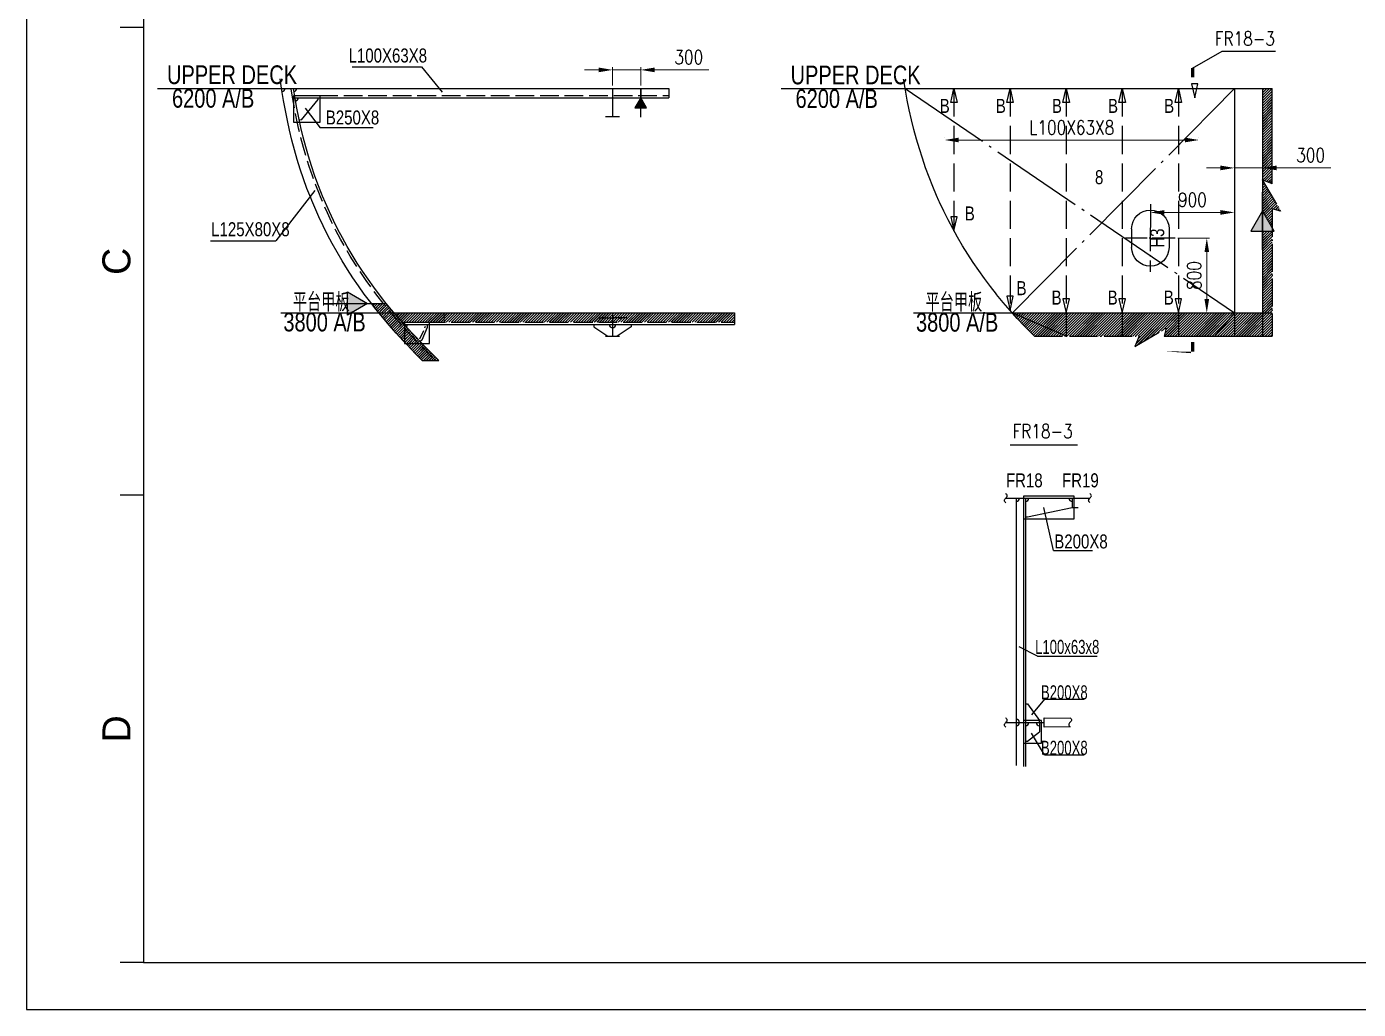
# Model space of a CAD drawing. Header units: millimetres. Extents: x -297547 to -267847, y -53178 to -32178.
# Drawn here: x -297547 to -283305, y -53178 to -42667 of the extents above; entities that cross this region are included whole.
import ezdxf
from ezdxf.enums import TextEntityAlignment as Align

# ---------------------------------------------------------------- set-up
doc = ezdxf.new("R2010")
doc.units = ezdxf.units.MM
doc.header["$LTSCALE"] = 50
for name, pattern in [('CEN10', [12, 10, -0.85, 0.3, -0.85]), ('CEN6', [7.449999999999999, 6, -0.6, 0.25, -0.6]), ('DA4', [5.25, 4, -1.25]), ('DASHED', [8, 6, -2]), ('JNRD_Dash', [5.25, 4.2, -1.05])]:
    doc.linetypes.add(name, pattern=pattern)
for name, color, linetype in [('11', 7, 'Continuous'), ('200-CO0-ShellPlate', 4, 'Continuous'), ('200-DO3', 2, 'JNRD_Dash'), ('Block Seam', 6, 'Continuous'), ('Braket', 30, 'Continuous'), ('jg0', 7, 'Continuous'), ('Plate_Visible', 3, 'Continuous'), ('Qblue', 5, 'DA4'), ('Qgreen', 3, 'Continuous'), ('qwhite', 7, 'Continuous'), ('Stiffener_Invisible', 2, 'DASHED'), ('T', 3, 'Continuous'), ('TEXT', 4, 'Continuous')]:
    doc.layers.add(name, color=color, linetype=linetype)
doc.styles.add('HZDXF', font='short.shx', dxfattribs={"bigfont": 'hzdxf.shx'})
doc.styles.add('JNRD_E1', font='romans.shx', dxfattribs={"width": 0.8})
doc.styles.add('MARIC', font='short.shx', dxfattribs={"width": 0.7, "bigfont": 'hzdx.shx'})
doc.styles.add('ST', font='short.shx', dxfattribs={"width": 0.8, "height": 150, "bigfont": 'js64f.shx'})
doc.styles.add('ST_DIM', font='short.shx', dxfattribs={"width": 0.7, "bigfont": 'js64f.shx'})
doc.dimstyles.new('Jnrd_D150', dxfattribs={"dimtxt": 150, "dimasz": 150, "dimexe": 30, "dimexo": 30, "dimgap": 60, "dimtad": 1, "dimdec": 0, "dimrnd": 0.5, "dimtxsty": 'JNRD_E1', "dimcen": 0, "dimclrd": 1, "dimclre": 1, "dimclrt": 2, "dimazin": 3, "dimtfac": 1, "dimtdec": 0, "dimtmove": 0, "dimatfit": 3, "dimlwd": 5, "dimlwe": 5})
doc.dimstyles.new('SCALE-50-t3', dxfattribs={"dimscale": 50, "dimtxt": 3, "dimasz": 1.5, "dimexe": 1, "dimexo": 0.5, "dimgap": 0.502, "dimtad": 1, "dimdec": 0, "dimtxsty": 'ST_DIM', "dimcen": 0, "dimclrd": 4, "dimclre": 4, "dimclrt": 4, "dimazin": 3, "dimtfac": 1, "dimtdec": 0, "dimtmove": 2, "dimatfit": 3})
pattern_1 = [(45, (0, 0), (-14.14213562373095, 14.14213562373095), []), (45, (1, 0), (-14.14213562373095, 14.14213562373095), [])]

# ---------------------------------------------------------------- blocks, each defined once
blk = doc.blocks.new('$DrawRange420594')
for points in [[(0, -200), (-5, -200)], [(0, -300), (-5, -300)], [(0, -400), (-5, -400)]]:
    blk.add_lwpolyline(points)
at = {"color": 2, "style": 'HZDXF'}
for s, p in [('C', (-1, -250)), ('D', (-1, -350))]:
    blk.add_text(s, height=6, rotation=90, dxfattribs=at).set_placement(p, align=Align.BOTTOM_CENTER)
blk = doc.blocks.new('400x600')
for p, q in [((-200, 100), (-200, -100)), ((200.0000000000073, 100), (200.0000000000073, -100))]:
    blk.add_line(p, q)
for centre, start, end in [((0, 100), 0, 180), ((0, -100), 180, 0)]:
    blk.add_arc(centre, 200, start, end)
at = {"layer": 'jg0', "color": 7, "linetype": 'CEN10'}
blk.add_line((0, 361.4332231291919), (0, -361.4332231291919), dxfattribs=at)
at = {"layer": 'jg0', "color": 7, "linetype": 'CEN10', "ltscale": 0.5}
blk.add_line((-264.7993757992954, 0), (264.7993757993027, 0), dxfattribs=at)
blk = doc.blocks.new('L100')
at = {"color": 3}
blk.add_lwpolyline([(0, 0), (0, -100), (63, -100)], dxfattribs=at)
blk = doc.blocks.new('plt & sti_mark_q')
at = {"layer": 'qwhite'}
blk.add_line((-637.5, -4.3656e-12), (637.5, -5.38421e-11), dxfattribs=at)
at = {"layer": 'qwhite', "style": 'MARIC', "width": 0.7}
for tag, p in [('PLT', (0, 200)), ('STI', (0, -200))]:
    blk.add_attdef(tag, text='', height=300, dxfattribs=at).set_placement(p, align=Align.MIDDLE)
blk = doc.blocks.new('S')
at = {"color": 0, "lineweight": -2}
blk.add_open_spline([(3.76250827685e-05, -49.99995819421021), (-7.49996237491723, -41.66662486087687), (-22.49996237491723, -24.9999581942102), (3.76250827658e-05, 4.18057898059e-05), (22.50003762508277, 25.0000418057898), (7.500037625082767, 41.66670847245646), (3.76250827685e-05, 50.00004180578978)], degree=3, dxfattribs=at)
blk = doc.blocks.new('bktaxbbb')
at = {"layer": 'qwhite'}
blk.add_line((-212.5, 0), (212.5, 0), dxfattribs=at)
at = {"layer": 'qwhite', "style": 'MARIC', "width": 0.85}
for tag, p in [('PLT', (0, 100)), ('STI', (0, -100))]:
    blk.add_attdef(tag, text='', height=150, dxfattribs=at).set_placement(p, align=Align.MIDDLE)
blk = doc.blocks.new('*D735')
at = {"color": 1, "lineweight": 5}
for p, q in [((-285234.8857951534, -44929.50588852858), (-284896.0505217631, -44929.50588852858)), ((-284926.050521763, -45079.50588852858), (-284926.050521763, -45579.99999999997)), ((-284930.7322889312, -45729.99999999997), (-284896.0505217631, -45729.99999999997))]:
    blk.add_line(p, q, dxfattribs=at)
at = {"color": 1}
for points in [[(-284901.0505217631, -45079.50588852858), (-284951.0505217631, -45079.50588852858), (-284926.050521763, -44929.50588852858)], [(-284951.0505217631, -45579.99999999997), (-284901.0505217631, -45579.99999999997), (-284926.050521763, -45729.99999999997)]]:
    blk.add_solid(points, dxfattribs=at)
at = {"layer": 'Defpoints', "color": 0}
for p in [(-285264.8857951534, -44929.50588852858), (-284960.7322889312, -45729.99999999997), (-284926.050521763, -45729.99999999997)]:
    blk.add_point(p, dxfattribs=at)
at = {"color": 2, "insert": (-285061.0505217631, -45329.75294426425), "char_height": 150, "attachment_point": 5, "rotation": 90, "style": 'JNRD_E1'}
blk.add_mtext('\\A1;800', dxfattribs=at)
blk = doc.blocks.new('*D736')
at = {"color": 1, "lineweight": 5}
for p, q in [((-285529.5777335314, -44718.46978576166), (-285529.5777335314, -44624.57508985727)), ((-285379.5777335314, -44654.57508985727), (-284779.9999999999, -44654.57508985727)), ((-284629.9999999999, -44718.46978576166), (-284629.9999999999, -44624.57508985727))]:
    blk.add_line(p, q, dxfattribs=at)
at = {"color": 1}
for points in [[(-285379.5777335314, -44629.57508985726), (-285379.5777335314, -44679.57508985726), (-285529.5777335314, -44654.57508985727)], [(-284779.9999999999, -44679.57508985726), (-284779.9999999999, -44629.57508985726), (-284629.9999999999, -44654.57508985727)]]:
    blk.add_solid(points, dxfattribs=at)
at = {"layer": 'Defpoints', "color": 0}
for p in [(-284629.9999999999, -44654.57508985727), (-285529.5777335314, -44748.46978576167), (-284629.9999999999, -44748.46978576167)]:
    blk.add_point(p, dxfattribs=at)
at = {"color": 2, "insert": (-285079.7888667657, -44519.57508985726), "char_height": 150, "attachment_point": 5, "style": 'JNRD_E1'}
blk.add_mtext('\\A1;900', dxfattribs=at)
blk = doc.blocks.new('*D737')
at = {"color": 1, "lineweight": 5}
for p, q in [((-284629.9999999999, -44148.57141160291), (-284629.9999999999, -44148.57141160291)), ((-284329.7348831629, -44148.57141160291), (-284329.7348831629, -44148.57141160291)), ((-284779.9999999999, -44178.5714116029), (-284929.9999999999, -44178.5714116029)), ((-284629.9999999999, -44178.5714116029), (-284329.7348831629, -44178.5714116029)), ((-284179.7348831629, -44178.5714116029), (-283601.1634545915, -44178.5714116029))]:
    blk.add_line(p, q, dxfattribs=at)
at = {"color": 1}
for points in [[(-284779.9999999999, -44203.57141160288), (-284779.9999999999, -44153.57141160288), (-284629.9999999999, -44178.5714116029)], [(-284179.7348831629, -44153.57141160288), (-284179.7348831629, -44203.57141160288), (-284329.7348831629, -44178.5714116029)]]:
    blk.add_solid(points, dxfattribs=at)
at = {"layer": 'Defpoints', "color": 0}
for p in [(-284629.9999999999, -44178.5714116029), (-284329.7348831629, -44178.5714116029), (-284329.7348831629, -44178.5714116029)]:
    blk.add_point(p, dxfattribs=at)
at = {"color": 2, "insert": (-283815.4491688774, -44043.57141160288), "char_height": 150, "attachment_point": 5, "style": 'JNRD_E1'}
blk.add_mtext('\\A1;300', dxfattribs=at)
blk = doc.blocks.new('block')
at = {"layer": 'Block Seam'}
blk.add_hatch(color=256, dxfattribs=at).paths.add_polyline_path([(-535741.4065536438, 650516), (-535616.4065536439, 650732.5063509461), (-535491.4065536438, 650516)])
blk.add_line((-535616.4065536439, 650316), (-535616.4065536439, 650932.5063509461), dxfattribs=at)
blk.add_lwpolyline([(-535616.4065536439, 650732.5063509461), (-535741.4065536438, 650516), (-535491.4065536438, 650516), (-535616.4065536439, 650732.5063509461)], dxfattribs=at)
blk = doc.blocks.new('*U734')
at = {"layer": 'T'}
for p, q in [((0, 0), (0, -300)), ((-75, -300), (75, -300))]:
    blk.add_line(p, q, dxfattribs=at)
blk = doc.blocks.new('*D738')
at = {"color": 1, "lineweight": 5}
for p, q in [((-291430.2943477393, -43130), (-291580.2943477393, -43130)), ((-291280.2943477393, -43297.42855146196), (-291280.2943477393, -43100)), ((-291280.2943477393, -43130), (-290980.2049030531, -43130)), ((-290980.2049030531, -43297.39944279438), (-290980.2049030531, -43100)), ((-290830.2049030531, -43130), (-290251.6334744817, -43130))]:
    blk.add_line(p, q, dxfattribs=at)
at = {"color": 1}
for points in [[(-291430.2943477393, -43155), (-291430.2943477393, -43105), (-291280.2943477393, -43130)], [(-290830.2049030531, -43105), (-290830.2049030531, -43155), (-290980.2049030531, -43130)]]:
    blk.add_solid(points, dxfattribs=at)
at = {"layer": 'Defpoints', "color": 0}
for p in [(-290980.2049030531, -43130), (-291280.2943477393, -43327.42855146197), (-290980.2049030531, -43327.39944279438)]:
    blk.add_point(p, dxfattribs=at)
at = {"color": 2, "insert": (-290465.9191887674, -42995), "char_height": 150, "attachment_point": 5, "style": 'JNRD_E1'}
blk.add_mtext('\\A1;300', dxfattribs=at)
blk = doc.blocks.new('*D739')
at = {"color": 1, "lineweight": 5}
for p, q in [((-287730, -43849.99999999998), (-287730, -43849.99999999998)), ((-285010, -43849.99999999998), (-285010, -43849.99999999998)), ((-287580, -43879.99999999999), (-285160, -43879.99999999999))]:
    blk.add_line(p, q, dxfattribs=at)
at = {"color": 1}
for points in [[(-287580, -43855), (-287580, -43905), (-287730, -43879.99999999999)], [(-285160, -43905), (-285160, -43855), (-285010, -43879.99999999999)]]:
    blk.add_solid(points, dxfattribs=at)
at = {"layer": 'Defpoints', "color": 0}
for p in [(-287730, -43879.99999999999), (-285010, -43879.99999999999), (-285010, -43879.99999999999)]:
    blk.add_point(p, dxfattribs=at)
at = {"color": 2, "insert": (-286370, -43745), "char_height": 150, "attachment_point": 5, "style": 'JNRD_E1'}
blk.add_mtext('\\A1;L100X63X8', dxfattribs=at)
blk = doc.blocks.new('lx')
for points in [[(-150.7510751601075, 0), (0, 0)], [(150.7510751601075, 0), (0, 0)]]:
    blk.add_leader(points, dimstyle='SCALE-50-t3', override={"dimgap": 0.502, "dimtad": 0})

msp = doc.modelspace()

# ---------------------------------------------------------------- hatches: boundary and pattern name
h = msp.add_hatch()
h.set_pattern_fill('JIS_LC_20A', color=6, style=0)
h.set_pattern_definition(pattern_1)
h.paths.add_polyline_path([(-284329.7348831629, -44307.30504075063), (-284225.4061621467, -44350), (-284225.4061621467, -43329.99999999997), (-284329.7348831629, -43329.99999999997)])
h.paths.add_polyline_path([(-284329.7348831629, -44311.51448385813), (-284137.4050678282, -44640.99645009613), (-284225.4061621467, -44616.54353663021), (-284225.4061621467, -44824.08221571962), (-284329.7348831629, -44645.31048542912)])
h.paths.add_polyline_path([(-284329.7348831629, -45729.99999999997), (-284329.7348831629, -44857.70460853441), (-284225.4061621467, -44857.70460853441), (-284225.4061621467, -45729.99999999997)])
h.paths.add_polyline_path([(-284611.8674415814, -43857.4), (-284347.8674415815, -43857.4), (-284347.8674415815, -44082.4), (-284611.8674415814, -44082.4)], flags=9)
h = msp.add_hatch()
h.set_pattern_fill('JIS_LC_20A', color=6, style=0)
h.set_pattern_definition(pattern_1)
h.paths.add_polyline_path([(-287004.6743622438, -45729.99999999997), (-287004.6303769398, -45729.99999999997), (-286429.7471368313, -45975.57937073238), (-286429.7471616051, -45979.15017971454), (-286767.8943610199, -45979.15017971454), (-286796.6299999999, -45950.58001887568), (-286875.2499999999, -45869.86001887571), (-286952.4499999999, -45787.75001887573)])
h.paths.add_polyline_path([(-286429.7471368313, -45975.57937073238), (-286429.7454330383, -45729.99999999997), (-287004.6303769398, -45729.99999999997)])
h.paths.add_polyline_path([(-286429.7471368313, -45975.57937073238), (-286429.7454330383, -45729.99999999997), (-285829.9999999999, -45729.99999999997), (-285829.9999999999, -45979.15017971454), (-286421.3881357013, -45979.15017971454)])
h.paths.add_polyline_path([(-285829.9999999999, -45979.15017971454), (-285650, -45979.15017971454), (-285694.0161382851, -46086.70731273655), (-285359.0035499039, -45891.14908539609), (-285383.4564633699, -45979.15017971454), (-285229.9999999999, -45979.15017971454), (-285229.9999999999, -45729.99999999997), (-285829.9999999999, -45729.99999999997)])
h.paths.add_polyline_path([(-285229.9999999999, -45729.99999999997), (-284629.9999999999, -45729.99999999997), (-284629.9999999999, -45730.28366403042), (-284843.4835360946, -45979.15017971454), (-285229.9999999999, -45979.15017971454)])
h.paths.add_polyline_path([(-284629.9999999999, -45979.15017971454), (-284629.9999999999, -45730.28366403042), (-284843.4835360946, -45979.15017971454)], flags=17)
h.paths.add_polyline_path([(-284629.9999999999, -45730.28366403042), (-284629.7566663393, -45729.99999999997), (-284329.7348831629, -45729.99999999997), (-284329.7348831629, -45979.15017971454), (-284629.9999999999, -45979.15017971454)])
h.paths.add_polyline_path([(-284329.7348831629, -45979.15017971454), (-284225.4061621467, -45979.15017971454), (-284225.4061621467, -45729.99999999997), (-284329.7348831629, -45729.99999999997)])
h.paths.add_polyline_path([(-285087.7700713744, -45461.75294426427), (-285087.7700713744, -45197.75294426427), (-284862.7700713745, -45197.75294426427), (-284862.7700713745, -45461.75294426427)], flags=9)
h = msp.add_hatch()
h.set_pattern_fill('JIS_LC_20A', color=6, style=0)
h.set_pattern_definition(pattern_1)
h.paths.add_polyline_path([(-293794.0059373347, -45627.42855146197), (-293779.9409755596, -45645.07056455584), (-293714.2816921469, -45727.42855146199), (-293650.264431497, -45727.42855146199), (-293664.4267706324, -45710.7916937304), (-293732.591160902, -45627.42855146198)])
h.paths.add_polyline_path([(-293664.4267706324, -45710.7916937304), (-293650.264431497, -45727.42855146199), (-293617.4329635409, -45727.42855146199), (-293645.2297375275, -45694.7749785041), (-293700.2975769976, -45627.42855146198), (-293732.591160902, -45627.42855146198)])
h.paths.add_polyline_path([(-295192.5000000001, -45626.75), (-295192.5000000001, -45373.25), (-294967.5, -45373.25), (-294967.5, -45626.75)], flags=9)
h = msp.add_hatch()
h.set_pattern_fill('JIS_LC_20A', color=6, style=0)
h.set_pattern_definition(pattern_1)
h.paths.add_polyline_path([(-293812.3449030521, -45687.86855463583), (-293779.9974772072, -45727.42855146199), (-293714.2816921469, -45727.42855146199), (-293779.9409755596, -45645.07056455584), (-293794.0059373347, -45627.42855146198), (-293859.6526006238, -45627.42855146197)])
h.paths.add_polyline_path([(-295192.5000000001, -45626.75), (-295192.5000000001, -45373.25), (-294967.5, -45373.25), (-294967.5, -45626.75)], flags=9)
h = msp.add_hatch()
h.set_pattern_fill('JIS_LC_20A', color=6, style=0)
h.set_pattern_definition(pattern_1)
h.paths.add_polyline_path([(-293741.2149030521, -45774.85855463589), (-293668.4149030521, -45860.37855463585), (-293594.1149030521, -45944.53855463589), (-293518.4549030522, -46027.42855463588), (-293476.7649030522, -46072.32855463585), (-293387.0049030522, -46166.64855463588), (-293316.5478814531, -46238.21683703555), (-293174.4638820707, -46238.21683703556), (-293225.0627123234, -46188.60394588021), (-293315.1488199881, -46097.0969839436), (-293403.9012712352, -46003.83571832829), (-293444.883538957, -45959.69794378504), (-293519.6978056381, -45877.73449460192), (-293592.8527416108, -45794.87151463606), (-293650.264431497, -45727.42855146199), (-293779.9974772074, -45727.42855146199)])
h.paths.add_polyline_path([(-293592.8527416108, -45794.87151463606), (-293519.6978056381, -45877.73449460192), (-293444.883538957, -45959.69794378504), (-293403.9012712352, -46003.83571832829), (-293315.1488199881, -46097.0969839436), (-293225.0627123234, -46188.60394588021), (-293174.4638820707, -46238.21683703556), (-293138.7555129477, -46238.21683703556), (-293207.402164642, -46170.90779369071), (-293297.1847992215, -46079.70909127106), (-293385.6853632816, -45986.71250925066), (-293426.4906979319, -45942.76529107379), (-293501.0935312851, -45861.03347959278), (-293573.9622012503, -45778.49475463631), (-293617.4329635409, -45727.42855146199), (-293650.264431497, -45727.42855146199)])
h.paths.add_polyline_path([(-293594.7457353709, -45754.07981180673, 0.2198344483571932), (-293582.4329635409, -45727.42855146199), (-293080.0221034839, -45727.42855146199), (-293080.022797269, -45827.42855146199), (-293530.7613801458, -45827.42855146203), (-293573.9622012503, -45778.49475463631)])
h.paths.add_polyline_path([(-293080.022797269, -45827.42855146199), (-291280.2015014563, -45827.42855146196), (-291280.2015014563, -45727.42855146199), (-293080.0221034839, -45727.42855146199)])
h.paths.add_polyline_path([(-291280.2015014563, -45827.42855146196), (-289976.787647974, -45827.42855146193), (-289976.787647974, -45727.42855146199), (-291280.2015014563, -45727.42855146218)])
h.paths.add_polyline_path([(-295192.5000000001, -45626.75), (-295192.5000000001, -45373.25), (-294967.5, -45373.25), (-294967.5, -45626.75)], flags=9)

# ---------------------------------------------------------------- linework, layer by layer
for p, q in [((-285077.5, -43109.99999999999), (-284760, -42930)), ((-284760, -42930), (-284190, -42930)), ((-296146.2810089143, -43327.42855146198), (-294820, -43327.42855146198)), ((-294677.4299129236, -43427.42855146198), (-290680.2049030531, -43427.42855146198)), ((-294427.5402159839, -43445.96081810546), (-294428.0229785212, -43427.42855146198)), ((-290680.2049030531, -43327.42855146195), (-290680.2049030531, -43427.42855146198)), ((-289477.8312069599, -43329.99999999997), (-288151.5501980456, -43329.99999999997)), ((-294607.4598740898, -43664.12280758243), (-294427.5402159839, -43445.96081810546)), ((-294570, -43540), (-294408.1328081654, -43749.64607349296)), ((-294607.4598740898, -43664.12280758243), (-294630.9833834502, -43668.05191968087)), ((-293841.6356770328, -43749.64607349295), (-294410.0019116906, -43749.64607349295)), ((-294465.247887325, -44421.3074395313), (-294881.1711274661, -44960.0001368075)), ((-295580, -44960.0001368075), (-294881.1711274661, -44960.0001368075)), ((-294828.0032478081, -45727.40389216169), (-293770.1720408481, -45727.40389216169)), ((-293508.6903250127, -45852.42855146198), (-289976.787647974, -45852.42855146201)), ((-293258.6903250129, -45882.42855146193), (-293258.6903250129, -45852.42855146193)), ((-291480.2015014562, -45852.42855146201), (-291480.2015014562, -45877.42855146201)), ((-291080.2015014562, -45852.42855146201), (-291080.2015014562, -45877.42855146201)), ((-288062.5193095075, -45729.97534069969), (-287004.6881025476, -45729.97534069969)), ((-293318.3743579324, -46017.29162396233), (-293258.6903250129, -45882.42855146193)), ((-291480.2015014562, -45877.42855146201), (-291330.2015014562, -45977.42855146221)), ((-291080.2015014562, -45877.42855146201), (-291230.2015014563, -45977.42855146221)), ((-285359.0035499039, -45891.14908539609), (-285383.4564633699, -45979.15017971454)), ((-293318.3743579324, -46017.29162396233), (-293340.5787335495, -46037.46501493795)), ((-286885, -47709.99999999999), (-286885.0000000001, -50579.04255319148)), ((-286865, -47709.99999999999), (-286865, -50581.38297872339)), ((-286845, -47910), (-286364.6724895735, -47810.00453472332)), ((-286563.6151779634, -48268.94713621671), (-286668.3117275142, -47809.95634519253)), ((-286865, -47910), (-286845, -47910)), ((-286737.3173696056, -49401.07963894391), (-286933.5479149415, -49299.42695732033)), ((-286845, -50310), (-286714.6724895734, -50210.00453472331)), ((-286865, -50310), (-286845, -50310))]:
    msp.add_line(p, q)
at = {"color": 6}
for p, q in [((-284225.4061621467, -44350), (-284225.4061621467, -43329.99999999997)), ((-289976.787647974, -45727.42855146199), (-289976.787647974, -45852.42855146201)), ((-285383.4564633699, -45979.15017971454), (-284225.4061621467, -45979.15017971454))]:
    msp.add_line(p, q, dxfattribs=at)
at = {"linetype": 'CEN6'}
for p, q in [((-284332.9632951687, -44305.98386171495), (-284137.4050678282, -44640.99645009613)), ((-284225.4061621467, -44350), (-284332.9632951687, -44305.98386171495)), ((-284137.4050678282, -44640.99645009613), (-284225.4061621467, -44616.54353663021)), ((-285694.0161382851, -46086.70731273655), (-285359.0035499039, -45891.14908539609)), ((-285650, -45979.15017971454), (-285694.0161382851, -46086.70731273655))]:
    msp.add_line(p, q, dxfattribs=at)
at = {"color": 0, "linetype": 'CEN6'}
for p, q in [((-284225.4061621467, -44616.54353663021), (-284225.4061621467, -45979.15017971454)), ((-286767.8943610199, -45979.15017971454), (-285650, -45979.15017971454))]:
    msp.add_line(p, q, dxfattribs=at)
at = {"color": 1}
for p, q in [((-291280.2015014563, -45727.42855146218), (-291280.2015014563, -45977.42855146218)), ((-291355.2049030531, -45977.42855146218), (-291205.2049030531, -45977.42855146218))]:
    msp.add_line(p, q, dxfattribs=at)
at = {"color": 0}
for p, q in [((-293316.5478814531, -46238.21683703555), (-293138.7555129477, -46238.21683703556)), ((-286563.6151779634, -48268.94713621671), (-286150, -48268.94713621671)), ((-286865, -49910), (-286845, -49910)), ((-286845, -49910), (-286714.6724895734, -50090.00453472332)), ((-286662.1949971408, -49861.85985538113), (-286800.8540953873, -50027.93071507629)), ((-286714.6724895734, -50110.0045347233), (-286714.6724895734, -50090.00453472332)), ((-286662.1949971408, -50455.35665049253), (-286800.8540953873, -50224.64139180575))]:
    msp.add_line(p, q, dxfattribs=at)
at = {"color": 3}
msp.add_line((-286714.6724895734, -50110.0045347233), (-286714.6724895734, -50210.00453472331), dxfattribs=at)
at = {"color": 7, "linetype": 'Continuous'}
msp.add_lwpolyline([(-297546.9637619078, -53177.77252853836), (-267846.9637619079, -53177.77252853836), (-267846.9637619079, -32177.77252853831), (-297546.9637619078, -32177.77252853831)], close=True, dxfattribs=at)
at = {"color": 1, "linetype": 'Continuous'}
msp.add_lwpolyline([(-296296.9637619078, -52677.77252853836), (-268346.9637619078, -52677.77252853836), (-268346.9637619078, -32677.77252853831), (-296296.9637619078, -32677.77252853831)], close=True, dxfattribs=at)
for points in [[(-294066.7885031166, -43096.70712182255), (-293324.9925721925, -43096.70712182255), (-293103.0053513951, -43368.21671679185)], [(-293138.7555129477, -46238.21683703556), (-293207.402164642, -46170.90779369071), (-293297.1847992215, -46079.70909127106), (-293385.6853632816, -45986.71250925066), (-293426.4906979319, -45942.76529107379), (-293501.0935312851, -45861.03347959278), (-293573.9622012503, -45778.49475463631), (-293645.2297375275, -45694.7749785041), (-293714.7332298831, -45609.77415184845), (-293782.4254236304, -45523.29105047308), (-293834.763774524, -45453.49687414702), (-293895.2334778792, -45369.18805944801), (-293953.7739326786, -45283.52859781962), (-294010.4009449548, -45196.49997658003), (-294065.0858523488, -45108.14933841015), (-294117.8056653786, -45018.52078831748), (-294168.5233074377, -44927.65938772308), (-294217.2191666893, -44835.62314264284), (-294263.8630120852, -44742.4523049087), (-294308.4298894984, -44648.21629013782), (-294350.9387983125, -44552.80285498375), (-294381.9012952653, -44479.41714510268), (-294393.2956359422, -44451.63277528257), (-294431.7958088774, -44353.20981226278), (-294467.7056188405, -44254.32659977119), (-294501.2818851024, -44154.54155578934), (-294532.5802308554, -44053.89799531691), (-294561.6687277781, -43952.44893785258), (-294588.6173772029, -43850.27433366116), (-294613.469222267, -43747.43944942919), (-294636.2918642527, -43643.98983796162), (-294657.1495097665, -43540.00488760177), (-294676.1042741458, -43435.55786983412), (-294693.2038657252, -43330.69670680187), (-294693.6800591434, -43327.42855146198)], [(-286664.6724895734, -50160.00000000003), (-286664.6724895734, -50060.00000000002), (-286381.5142139169, -50064.10374312548)], [(-286388.660213542, -50155.99982208652), (-286664.6724895734, -50160.00000000003)]]:
    msp.add_lwpolyline(points)
at = {"color": 7}
for points in [[(-285077.5, -43209.99999999997, 35, 35, 0), (-285077.5, -43109.99999999999, 0, 0, 0), (-285227.5, -43109.99999999999, 50, 0, 0), (-285377.5, -43109.99999999999, 0, 0, 0)], [(-285077.5, -46040, 35, 35, 0), (-285077.5000000003, -46139.99999999999, 0, 0, 0), (-285227.5000000002, -46139.99999999965, 50, 0, 0), (-285377.5000000002, -46139.99999999928, 0, 0, 0)]]:
    msp.add_lwpolyline(points, format="xyseb", dxfattribs=at)
at = {"color": 1}
for points in [[(-291460.2943477392, -43369.45036396452, 0, 40, 0), (-291340.2943477393, -43369.45036396452, 0, 0, 0), (-291220.2943477393, -43369.45036396452, 40, 0, 0), (-291100.2943477393, -43369.45036396452, 0, 0, 0)], [(-284854.9999999999, -43968.12659309866, 0, 50, 0), (-284704.9999999999, -43968.12659309866, 0, 0, 0), (-284555, -43968.12659309866, 50, 0, 0), (-284405, -43968.12659309866, 0, 0, 0)]]:
    msp.add_lwpolyline(points, format="xyseb", dxfattribs=at)
msp.add_lwpolyline([(-293639.6806065529, -45821.00245162036, 0, 25, 0), (-293686.4340628884, -45762.35848926564, 0, 0, 0), (-293779.9409755596, -45645.07056455584, 25, 0, 0), (-293826.6944318952, -45586.42660220106, 0, 0, 0)], format="xyseb")
for centre, radius, start, end in [((-294820, -43327.42855146198), 34.99706172309018, 278.6349119417813, 0), ((-294693.6800591434, -43327.42855146198), 34.99904023524396, 279.1699608874068, 0), ((-294677.4299129236, -43427.42855146198), 34.99471687512502, 280.0448627835174, 0), ((-293617.4329635409, -45727.42855146199), 35.00000000002037, 310.4065171907667, 0), ((-293508.6903250127, -45852.42855146198), 34.99999999999633, 312.2561584345449, 0), ((-291280.2015014563, -45852.42855146201), 35, 180, 0), ((-286965, -47709.99999999999), 35, 270, 0), ((-286865, -47709.99999999999), 35, 270, 0), ((-286364.6724895735, -47710.00453472331), 35, 179.9925765565195, 270), ((-286965, -50109.99999999997), 35, 270, 90), ((-286865, -50110), 35, 270, 0), ((-286714.6724895734, -50110.0045347233), 35, 179.9925765565195, 270)]:
    msp.add_arc(centre, radius, start, end)
at = {"layer": '11', "color": 1, "linetype": 'Continuous', "lineweight": 20}
msp.add_line((-293080.022797269, -45827.42855146201), (-293080.0221034839, -45727.42855146199), dxfattribs=at)
at = {"layer": '200-CO0-ShellPlate', "color": 4, "linetype": 'Continuous'}
for points in [[(-293316.5478814531, -46238.21683703555), (-293387.0049030522, -46166.64855463588), (-293476.7649030522, -46072.32855463585), (-293518.4549030522, -46027.42855463588), (-293594.1149030521, -45944.53855463589), (-293668.4149030521, -45860.37855463585), (-293741.2149030521, -45774.85855463589), (-293812.3449030521, -45687.86855463583), (-293881.6549030521, -45599.31855463585), (-293935.5649030521, -45527.4285546359), (-293997.6349030521, -45440.88855463585), (-294057.7749030522, -45352.88855463584), (-294115.9449030521, -45263.4885546359), (-294172.114903052, -45172.7385546359), (-294226.2649030521, -45080.67855463589), (-294278.3549030521, -44987.35855463587), (-294328.3649030521, -44892.83855463588), (-294376.2649030521, -44797.15855463586), (-294422.0349030521, -44700.37855463584), (-294465.6249030521, -44602.53855463588), (-294497.3149030521, -44527.42855463588), (-294509.3349030522, -44498.11855463583), (-294548.7649030522, -44397.31855463586), (-294585.7049030522, -44295.59855463589), (-294620.2149030521, -44193.03855463589), (-294652.3549030521, -44089.68855463585), (-294682.1949030521, -43985.61855463585), (-294709.8149030522, -43880.89855463586), (-294735.2649030522, -43775.58855463587), (-294758.614903052, -43669.74855463585), (-294779.9349030522, -43563.45855463587), (-294799.2949030521, -43456.77855463588), (-294816.7449030521, -43349.76855463587), (-294834.7577170949, -43226.14510214853)], [(-286767.8943610199, -45979.15017971454), (-286796.6299999999, -45950.58001887568), (-286875.2499999999, -45869.86001887571), (-286952.4499999999, -45787.75001887573), (-287028.0599999999, -45704.14001887568), (-287101.9299999999, -45618.93001887573), (-287173.8999999999, -45532.01001887566), (-287175.5199999999, -45530.00001887572), (-287240.7099999999, -45447.20001887569), (-287304.0499999999, -45362.88001887566), (-287365.49, -45277.11001887571), (-287424.9999999999, -45189.91001887568), (-287482.5499999999, -45101.34001887569), (-287538.0999999999, -45011.45001887568), (-287591.6099999999, -44920.27001887568), (-287643.0499999999, -44827.86001887571), (-287692.3799999999, -44734.26001887568), (-287739.5699999999, -44639.52001887569), (-287784.5799999999, -44543.68001887572), (-287790.7899999999, -44530.00001887573), (-287815.1899999999, -44475.15001887568), (-287856.8299999999, -44376.50001887572), (-287896.0899999999, -44276.88001887566), (-287932.99, -44176.36001887571), (-287967.5899999999, -44075.00001887572), (-287999.9199999999, -43972.87001887572), (-288030.03, -43870.0300188757), (-288057.9499999999, -43766.55001887571), (-288083.7299999999, -43662.51001887567), (-288107.4099999999, -43557.96001887568), (-288129.0199999999, -43452.98001887568), (-288148.61, -43347.62001887572), (-288166.2199999999, -43241.96001887568), (-288168.2497559157, -43228.24394651296)]]:
    msp.add_lwpolyline(points, dxfattribs=at)
at = {"layer": '200-DO3', "color": 2, "linetype": 'Continuous'}
for points in [[(-285055, -43429.99999999999), (-285020, -43280), (-285090, -43280)], [(-287629.9999999999, -43329.99999999997), (-287594.9999999999, -43479.99999999997), (-287664.9999999999, -43479.99999999997)], [(-287029.9999999999, -43329.99999999997), (-286994.9999999999, -43479.99999999997), (-287064.9999999999, -43479.99999999997)], [(-286429.9999999999, -43329.99999999997), (-286394.9999999999, -43479.99999999997), (-286464.9999999999, -43479.99999999997)], [(-285830, -43329.99999999997), (-285795.0000000002, -43479.99999999997), (-285864.9999999999, -43479.99999999997)], [(-285229.9999999999, -43329.99999999997), (-285194.9999999999, -43479.99999999997), (-285264.9999999999, -43479.99999999997)], [(-287629.9999999999, -44851.30384663619), (-287594.9999999999, -44701.30384663621), (-287664.9999999999, -44701.30384663621)], [(-287029.9999999999, -45701.90220379511), (-286994.9999999999, -45551.90220379511), (-287064.9999999999, -45551.90220379511)], [(-286429.7454330383, -45729.99999999997), (-286394.7454330384, -45579.99999999997), (-286464.7454330384, -45579.99999999997)], [(-285829.9999999999, -45729.99999999997), (-285794.9999999999, -45579.99999999998), (-285864.9999999999, -45579.99999999998)], [(-285229.9999999999, -45729.99999999997), (-285194.9999999999, -45579.99999999997), (-285264.9999999999, -45579.99999999997)]]:
    msp.add_lwpolyline(points, close=True, dxfattribs=at)
at = {"layer": 'Block Seam'}
for p, q in [((-290980.2049030531, -43327.42855146195), (-290980.2049030531, -43427.42855146198)), ((-284329.7348831629, -43329.99999999997), (-284329.7348831629, -45979.15017971454)), ((-293859.6526006238, -45627.42855146198), (-293700.2975769976, -45627.42855146198))]:
    msp.add_line(p, q, dxfattribs=at)
at = {"layer": 'Braket'}
for p, q in [((-294407.5402159839, -43407.42855146198), (-294691.32616128086, -43407.42855146198)), ((-294691.32616128086, -43407.42855146198), (-294691.32616128086, -43688.05191968085)), ((-294407.5402159839, -43688.05191968085), (-294407.5402159839, -43407.42855146198)), ((-294691.32616128086, -43688.05191968085), (-294407.5402159839, -43688.05191968085)), ((-293238.6903250129, -45832.42855146198), (-293505.21988040383, -45832.42855146198)), ((-293505.21988040383, -45832.42855146198), (-293505.21988040383, -46055.909615991965)), ((-293238.6903250129, -46055.909615991965), (-293238.6903250129, -45832.42855146198)), ((-293505.21988040383, -46055.909615991965), (-293238.6903250129, -46055.909615991965)), ((-286344.6724895735, -47689.99999999999), (-286885, -47689.99999999999)), ((-286885, -47689.99999999999), (-286885, -47930)), ((-286344.6724895735, -47930), (-286344.6724895735, -47689.99999999999)), ((-286885, -47930), (-286344.6724895735, -47930)), ((-286694.6724895734, -50090), (-286885, -50090)), ((-286885, -50090), (-286885, -50330)), ((-286694.6724895734, -50330), (-286694.6724895734, -50090)), ((-286885, -50330), (-286694.6724895734, -50330))]:
    msp.add_line(p, q, dxfattribs=at)
at = {"layer": 'jg0', "color": 9, "linetype": 'CEN10', "ltscale": 2}
for p, q in [((-288151.5501980456, -43329.99999999997), (-284629.7340006149, -45729.99999999997)), ((-284629.7340006149, -43329.99999999997), (-287004.6778904766, -45729.99999999997)), ((-287004.6881025476, -45729.97534069969), (-286421.3881357013, -45979.15017971454)), ((-284629.7442127075, -45729.98548229056), (-284843.4835360946, -45979.15017971454))]:
    msp.add_line(p, q, dxfattribs=at)
at = {"layer": 'Plate_Visible'}
for p, q in [((-294820, -43327.42855146198), (-290680.2049030531, -43327.42855146197)), ((-288151.5466698127, -43329.99999999997), (-284225.4061621467, -43329.99999999997)), ((-284629.9999999999, -43330), (-284629.9999999999, -45979.15017971454)), ((-293779.9974772072, -45727.42855146199), (-289976.787647974, -45727.42855146199)), ((-287004.6743622438, -45729.99999999997), (-284225.4061621467, -45729.99999999997)), ((-287075.5026072102, -47709.99999999999), (-286175.4137126597, -47709.99999999999)), ((-286965, -47709.99999999999), (-286965, -50569.6808510638)), ((-287075.5026072102, -50110), (-286664.6724895734, -50110))]:
    msp.add_line(p, q, dxfattribs=at)
at = {"layer": 'Qblue', "color": 3, "ltscale": 1.5}
msp.add_line((-286429.7454327881, -45729.96392499448), (-286429.7471616051, -45979.15017971454), dxfattribs=at)
at = {"layer": 'Qgreen', "color": 0, "linetype": 'DA4'}
for p, q in [((-294681.5066347252, -43402.42855146198), (-290680.2049030531, -43402.42855146198)), ((-293530.7613801458, -45827.42855146201), (-289976.787647974, -45827.42855146193))]:
    msp.add_line(p, q, dxfattribs=at)
at = {"layer": 'Qgreen', "color": 0, "linetype": 'DA4', "ltscale": 0.5}
msp.add_line((-293341.2356678101, -46007.17428682894), (-293281.5516348906, -45872.31121432853), dxfattribs=at)
at = {"layer": 'Qgreen', "color": 0, "linetype": 'DA4', "flags": 128}
msp.add_lwpolyline([(-293174.4638820707, -46238.21683703556), (-293225.0627123234, -46188.60394588021), (-293315.1488199881, -46097.0969839436), (-293403.9012712352, -46003.83571832829), (-293444.883538957, -45959.69794378504), (-293519.6978056381, -45877.73449460192), (-293592.8527416108, -45794.87151463606), (-293664.4267706324, -45710.7916937304), (-293734.255564517, -45625.39303240582), (-293802.2713195147, -45538.49655130563), (-293854.9240002295, -45468.28321024496), (-293915.7137629136, -45383.52815848598), (-293974.5741267535, -45297.40058918248), (-294031.5097365746, -45209.89769219074), (-294086.4916624891, -45121.06718165601), (-294139.4975129135, -45030.95234158073), (-294190.4896265608, -44939.59922110533), (-294239.4483139619, -44847.06622504153), (-294286.3433902785, -44753.39355485415), (-294331.1508922091, -44658.64874303763), (-294373.8760192604, -44562.74999491415), (-294404.9840168224, -44489.01942701003), (-294416.5034893643, -44460.92993115293), (-294455.1896277122, -44362.03156073748), (-294491.3054756828, -44262.58099074406), (-294525.0684886922, -44162.24095555869), (-294556.5351652947, -44061.05610718083), (-294585.7739628328, -43959.08286120917), (-294612.8568823727, -43856.39917785564), (-294637.8283584238, -43753.06927047097), (-294660.7564720125, -43649.14158129671), (-294681.7065884236, -43544.69562100846), (-294700.742399927, -43439.80200679437), (-294717.9120731906, -43334.51107636896), (-294718.9440473147, -43327.42855146198)], dxfattribs=at)
at = {"layer": 'Stiffener_Invisible'}
for p, q in [((-287629.9999999999, -43329.99999999997), (-287629.9999999999, -44851.30384663623)), ((-287029.9999999999, -43329.99999999997), (-287029.9999999999, -45701.90220379511)), ((-286429.9999999999, -43329.99999999997), (-286429.9999999999, -45729.99999999994)), ((-285830, -43330), (-285829.9999999999, -45979.15017971454)), ((-285229.9999999999, -43329.99999999997), (-285229.9999999999, -45979.15017971454))]:
    msp.add_line(p, q, dxfattribs=at)
at = {"layer": 'TEXT', "color": 3, "linetype": 'Continuous'}
msp.add_line((-287030, -47140), (-286310, -47140), dxfattribs=at)

# ---------------------------------------------------------------- block references
at = {"color": 3, "xscale": 50, "yscale": 50, "zscale": 50}
msp.add_blockref('$DrawRange420594', (-296296.9637619078, -32677.77252853831), dxfattribs=at)
for name, p in [('*U734', (-291280.2943477393, -43327.42855146197)), ('lx', (-291280.2015014563, -45781.43186120124)), ('S', (-287075.5026072103, -47710.00000000019)), ('L100', (-286364.6724895735, -47710.00453472331)), ('S', (-286175.4137126597, -47709.99999999999)), ('S', (-287075.5026072103, -50110.00000000018))]:
    msp.add_blockref(name, p)
at = {"xscale": -1, "rotation": 359.9659825635728}
msp.add_blockref('400x600', (-285529.6851242819, -44929.34867284043), dxfattribs=at)
at = {"rotation": 180}
msp.add_blockref('S', (-286387.424464719, -50107.37417735808), dxfattribs=at)
at = {"layer": 'Block Seam', "xscale": 0.5, "yscale": 0.5, "zscale": 0.5, "rotation": 360}
msp.add_blockref('block', (-23172.0016262313, -368793.6526182676), dxfattribs=at)
at = {"layer": 'Block Seam', "rotation": 360}
msp.add_blockref('block', (251286.6716704808, -695370.1224183395), dxfattribs=at)
at = {"layer": 'Block Seam', "xscale": -1, "rotation": 270}
msp.add_blockref('block', (-944632.8039279435, 489988.9780021819), dxfattribs=at)
at = {"layer": 'qwhite'}
ref = msp.add_blockref('plt & sti_mark_q', (-286418.5673696056, -49401.07963894391), dxfattribs=dict(at, xscale=0.5, yscale=0.5, zscale=0.5))
ref.add_attrib('PLT', 'L100x63x8', dxfattribs={"height": 150, "style": 'MARIC', "width": 0.7}).set_placement((-286418.5673696056, -49301.07963894391), align=Align.MIDDLE)
ref = msp.add_blockref('bktaxbbb', (-286449.6949971408, -49861.85985538113), dxfattribs=at)
ref.add_attrib('PLT', 'B200X8', dxfattribs={"height": 150, "style": 'MARIC', "width": 0.7}).set_placement((-286449.6949971408, -49786.85985538113), align=Align.MIDDLE)
ref = msp.add_blockref('bktaxbbb', (-286449.6949971408, -50455.35665049253), dxfattribs=at)
ref.add_attrib('PLT', 'B200X8', dxfattribs={"height": 150, "style": 'MARIC', "width": 0.7}).set_placement((-286449.6949971408, -50380.35665049254), align=Align.MIDDLE)

# ---------------------------------------------------------------- texts
at = {"linetype": 'Continuous', "ltscale": 17.3749, "style": 'ST', "width": 0.8}
for s, height, p in [('L100X63X8', 150, (-294103.5173259206, -43051.22642724424)), ('UPPER DECK', 200, (-296045.4765898517, -43281.71377117464)), ('UPPER DECK', 200, (-289377.0267878972, -43284.28521971263)), ('6200 A/B', 200, (-295992.4075620529, -43534.13200349859)), ('6200 A/B', 200, (-289323.9577600985, -43536.70345203656)), ('L125X80X8', 150, (-295573.2371061527, -44909.42364414967)), ('平台甲板', 200, (-294700.4241830991, -45714.73906509409)), ('平台甲板', 200, (-287934.9402447985, -45717.31051363208)), ('3800 A/B', 200, (-294801.3930385345, -45927.03716433232)), ('3800 A/B', 200, (-288035.909100234, -45929.6086128703)), ('FR18', 150, (-287073.816650568, -47594.92972222558)), ('FR19', 150, (-286473.816650568, -47594.92972222558)), ('B200X8', 150, (-286556.8306184654, -48248.54657294851))]:
    msp.add_text(s, height=height, dxfattribs=at).set_placement(p)
at = {"style": 'ST', "width": 0.8}
for s, p in [('B250X8', (-294347.3875507391, -43713.99515939185)), ('B', (-287782, -43589.99999999999)), ('B', (-287182.0000000001, -43589.99999999999)), ('B', (-286582, -43589.99999999999)), ('B', (-285982.0000000001, -43589.99999999999)), ('B', (-285382, -43589.99999999999)), ('8 ', (-286121.8138162949, -44352.73219036226)), ('B', (-287514.0700051542, -44740.38615472501)), ('B', (-286960.7325486484, -45539.49480871785)), ('B', (-286585.7454330385, -45640)), ('B', (-285986, -45640)), ('B', (-285386, -45640))]:
    msp.add_text(s, height=150, dxfattribs=at).set_placement(p)
at = {"linetype": 'Continuous', "ltscale": 17.3749, "style": 'ST', "width": 0.8}
msp.add_text('H3', height=150, rotation=89.96598256267288, dxfattribs=at).set_placement((-285381.3369297071, -45032.03186552905))
at = {"layer": 'TEXT', "color": 3, "linetype": 'Continuous', "style": 'JNRD_E1', "width": 0.8}
for p in [(-284840.467131175, -42868.85597749026), (-287002.8571428571, -47069.99999999999)]:
    msp.add_text('FR18-3', height=150, dxfattribs=at).set_placement(p)

# ---------------------------------------------------------------- dimensions: what is measured, and where the dimension line sits
at = {"color": 6}
for base, p1, p2, picture, middle in [((-290980.2049030531, -43130), (-291280.2943477393, -43327.42855146197), (-290980.2049030531, -43327.39944279438), '*D738', (-290465.9191887674, -42995)), ((-284629.9999999999, -44654.57508985727), (-285529.5777335314, -44748.46978576167), (-284629.9999999999, -44748.46978576167), '*D736', (-285079.7888667657, -44519.57508985726))]:
    dim = msp.add_linear_dim(base=base, p1=p1, p2=p2, dimstyle='Jnrd_D150', dxfattribs=at)
    dim.commit()
    dim.dimension.update_dxf_attribs({"geometry": picture, "text_midpoint": middle})
for base, p1, p2, text, picture, middle in [((-285010, -43879.99999999999), (-287730, -43879.99999999999), (-285010, -43879.99999999999), 'L100X63X8', '*D739', (-286370, -43745)), ((-284329.7348831629, -44178.5714116029), (-284629.9999999999, -44178.5714116029), (-284329.7348831629, -44178.5714116029), '300', '*D737', (-283815.4491688774, -44043.57141160288))]:
    dim = msp.add_linear_dim(base=base, p1=p1, p2=p2, text=text, dimstyle='Jnrd_D150', dxfattribs=at)
    dim.commit()
    dim.dimension.update_dxf_attribs({"geometry": picture, "text_midpoint": middle})
dim = msp.add_linear_dim(base=(-284926.050521763, -45729.99999999997), p1=(-285264.8857951534, -44929.50588852858), p2=(-284960.7322889312, -45729.99999999997), angle=90, text='800', dimstyle='Jnrd_D150', dxfattribs=at)
dim.commit()
dim.dimension.update_dxf_attribs({"geometry": '*D735', "text_midpoint": (-285061.0505217631, -45329.75294426425)})

doc.saveas('drawing.dxf')
